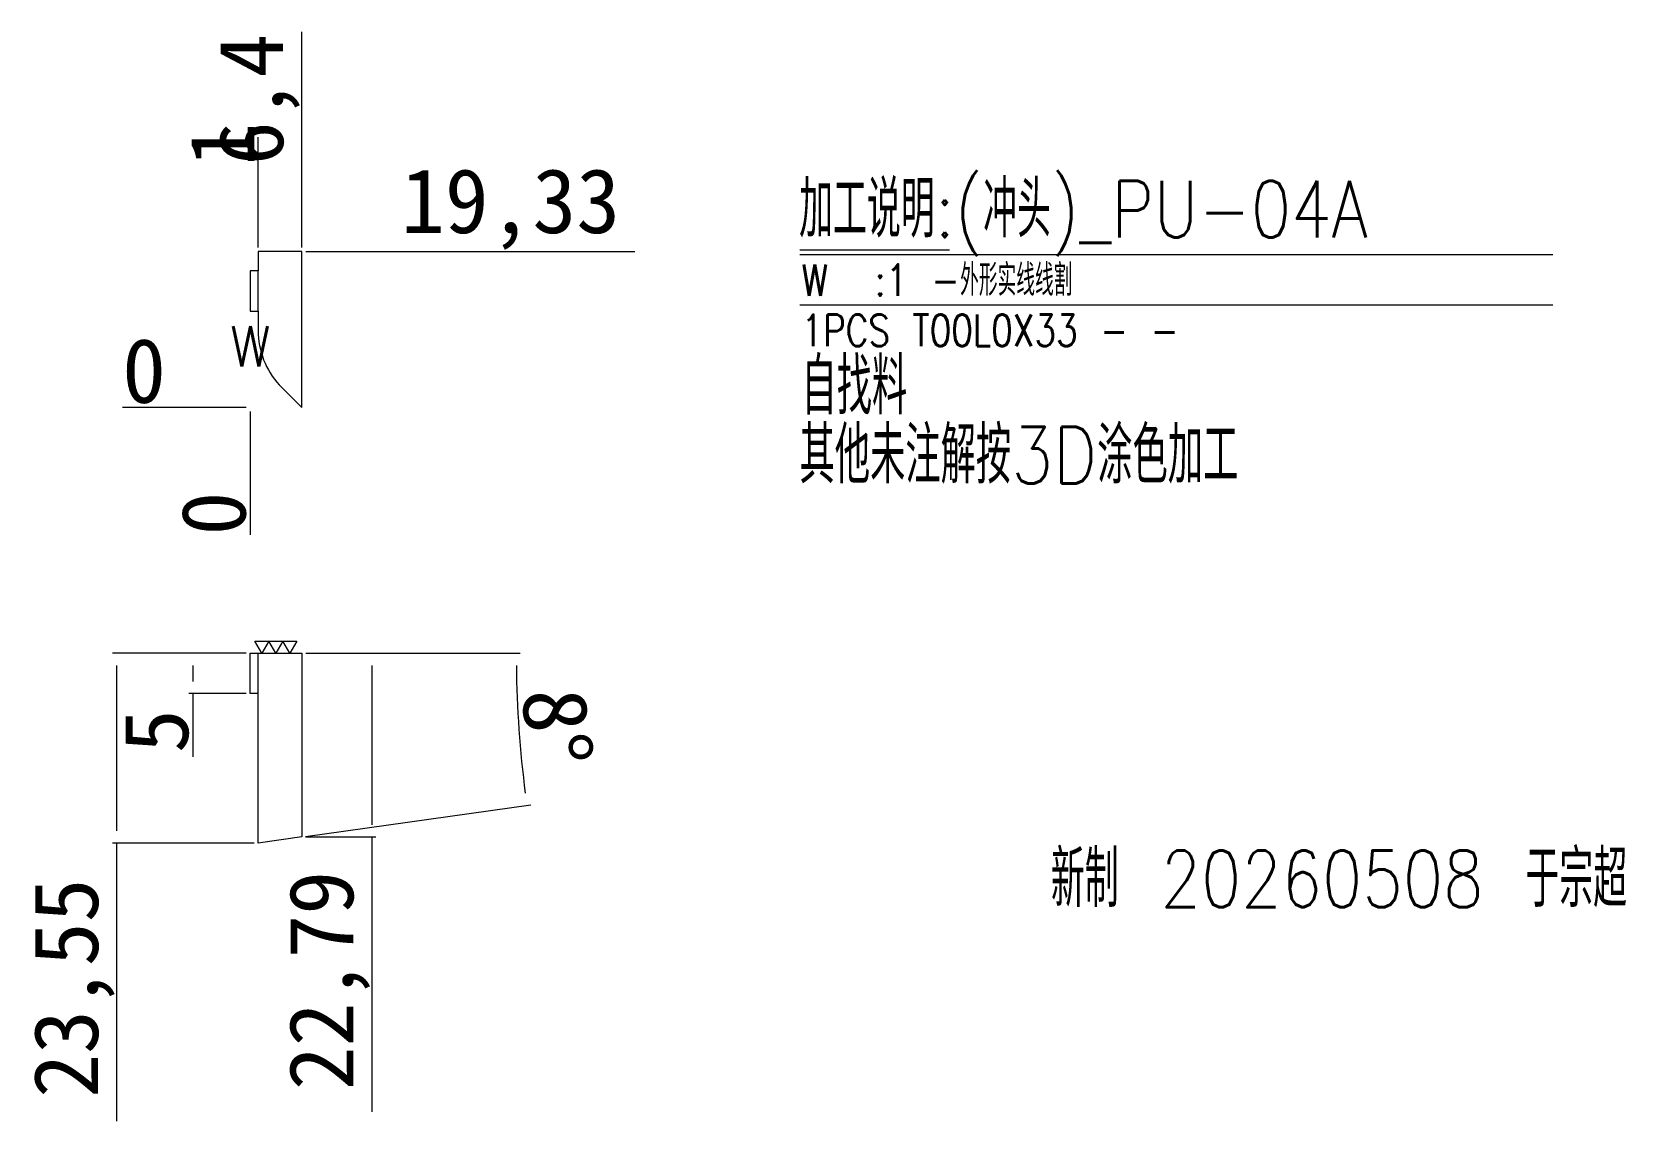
# Model space of a CAD drawing. Header units: millimetres. Extents: x 12627 to 12825, y 55369 to 55504.
import ezdxf

# ---------------------------------------------------------------- set-up
doc = ezdxf.new("R2010")
doc.units = ezdxf.units.MM
doc.layers.add('dim', color=4, linetype='Continuous')
doc.layers.add('PUNCH_W', color=1, linetype='Continuous')
doc.styles.add('_PUG_ERP', font='txt')
doc.styles.add('chinesef_fs', font='txt.shx', dxfattribs={"bigfont": 'gbcbig.shx'})
doc.dimstyles.new('_PUG_ERP', dxfattribs={"dimtxt": 8, "dimasz": 1.5, "dimexe": 0.5, "dimexo": 0.5, "dimgap": 0.5, "dimtad": 1, "dimtxsty": '_PUG_ERP', "dimblk": 'CLOSEDBLANK', "dimcen": 0, "dimclrd": 4, "dimclre": 4, "dimclrt": 3, "dimazin": 3, "dimtfac": 1, "dimtmove": 0, "dimatfit": 3, "dimldrblk": 'CLOSEDBLANK', "dimlwd": 9, "dimlwe": 9})

# ---------------------------------------------------------------- blocks, each defined once
blk = doc.blocks.new('*D733')
at = {"layer": 'Defpoints', "color": 0}
for p in [(12654.42, 55427.14), (12647.29, 55422.14), (12654.42, 55422.14)]:
    blk.add_point(p, dxfattribs=at)
at = {"layer": 'PUNCH_W', "color": 4, "lineweight": 9}
for p, q in [((12653.92, 55427.14), (12646.79, 55427.14)), ((12647.29, 55425.64), (12647.29, 55423.64)), ((12653.92, 55422.14), (12646.79, 55422.14)), ((12647.29, 55422.14), (12647.29, 55414.31))]:
    blk.add_line(p, q, dxfattribs=at)
at = {"layer": 'PUNCH_W', "color": 3, "lineweight": 13, "insert": (12642.79, 55417.48), "char_height": 8, "attachment_point": 5, "rotation": 90, "style": '_PUG_ERP'}
blk.add_mtext('5', dxfattribs=at)
blk = doc.blocks.new('_ClosedBlank')
blk = doc.blocks.new('*D734')
at = {"layer": 'Defpoints', "color": 0}
for p in [(12654.42, 55427.14), (12637.83, 55403.59), (12655.42, 55403.59)]:
    blk.add_point(p, dxfattribs=at)
at = {"layer": 'PUNCH_W', "color": 4, "lineweight": 9}
for p, q in [((12653.92, 55427.14), (12637.33, 55427.14)), ((12637.83, 55425.64), (12637.83, 55405.09)), ((12654.92, 55403.59), (12637.33, 55403.59)), ((12637.83, 55403.59), (12637.83, 55369.09))]:
    blk.add_line(p, q, dxfattribs=at)
at = {"layer": 'PUNCH_W', "color": 3, "lineweight": 13, "insert": (12632.57, 55385.59), "char_height": 8, "attachment_point": 5, "rotation": 90, "style": '_PUG_ERP'}
blk.add_mtext('23,55', dxfattribs=at)
blk = doc.blocks.new('*D735')
at = {"layer": 'Defpoints', "color": 0}
for p in [(12660.82, 55427.14), (12660.82, 55404.35), (12669.53, 55404.35)]:
    blk.add_point(p, dxfattribs=at)
at = {"layer": 'PUNCH_W', "color": 4, "lineweight": 9}
for p, q in [((12661.32, 55427.14), (12670.03, 55427.14)), ((12669.53, 55425.64), (12669.53, 55405.85)), ((12661.32, 55404.35), (12670.03, 55404.35)), ((12669.53, 55404.35), (12669.53, 55370.23))]:
    blk.add_line(p, q, dxfattribs=at)
at = {"layer": 'PUNCH_W', "color": 3, "lineweight": 13, "insert": (12664.26, 55386.54), "char_height": 8, "attachment_point": 5, "rotation": 90, "style": '_PUG_ERP'}
blk.add_mtext('22,79', dxfattribs=at)
blk = doc.blocks.new('*D736')
at = {"layer": 'Defpoints', "color": 0}
for p in [(12654.42, 55427.14), (12660.82, 55427.14), (12687.6, 55420.84), (12660.82, 55404.35), (12655.42, 55403.59)]:
    blk.add_point(p, dxfattribs=at)
at = {"layer": 'PUNCH_W', "color": 4, "lineweight": 9}
for p, q in [((12661.32, 55427.14), (12687.95, 55427.14)), ((12661.31, 55404.42), (12689.27, 55408.35))]:
    blk.add_line(p, q, dxfattribs=at)
blk.add_arc((12822.98, 55427.14), 135.52, 180.6342, 187.3658, dxfattribs=at)
at = {"layer": 'PUNCH_W', "color": 3, "lineweight": 13, "insert": (12692.46, 55418.02), "char_height": 8, "attachment_point": 5, "rotation": 274, "style": '_PUG_ERP'}
blk.add_mtext('8%%d', dxfattribs=at)
blk = doc.blocks.new('*D737')
at = {"layer": 'Defpoints', "color": 0}
for p in [(12660.82, 55476.98), (12670.82, 55476.98), (12654.42, 55457.65)]:
    blk.add_point(p, dxfattribs=at)
at = {"layer": 'PUNCH_W', "color": 4, "lineweight": 9}
for p, q in [((12661.32, 55476.98), (12664.82, 55476.98)), ((12664.82, 55476.98), (12667.82, 55476.98)), ((12667.82, 55476.98), (12702.17, 55476.98))]:
    blk.add_line(p, q, dxfattribs=at)
at = {"layer": 'PUNCH_W', "color": 3, "lineweight": 13, "insert": (12686.75, 55482.24), "char_height": 8, "attachment_point": 5, "style": '_PUG_ERP'}
blk.add_mtext('19,33', dxfattribs=at)
blk = doc.blocks.new('*D738')
at = {"layer": 'Defpoints', "color": 0}
for p in [(12644.42, 55457.65), (12654.42, 55457.65), (12654.42, 55457.65)]:
    blk.add_point(p, dxfattribs=at)
at = {"layer": 'PUNCH_W', "color": 4, "lineweight": 9}
blk.add_line((12653.92, 55457.65), (12638.58, 55457.65), dxfattribs=at)
at = {"layer": 'PUNCH_W', "color": 3, "lineweight": 13, "insert": (12641.25, 55462.15), "char_height": 8, "attachment_point": 5, "style": '_PUG_ERP'}
blk.add_mtext('0', dxfattribs=at)
blk = doc.blocks.new('*D739')
at = {"layer": 'Defpoints', "color": 0}
for p in [(12654.42, 55457.65), (12654.42, 55457.65), (12654.42, 55447.65)]:
    blk.add_point(p, dxfattribs=at)
at = {"layer": 'PUNCH_W', "color": 4, "lineweight": 9}
blk.add_line((12654.42, 55457.15), (12654.42, 55441.82), dxfattribs=at)
at = {"layer": 'PUNCH_W', "color": 3, "lineweight": 13, "insert": (12649.92, 55444.48), "char_height": 8, "attachment_point": 5, "rotation": 90, "style": '_PUG_ERP'}
blk.add_mtext('0', dxfattribs=at)
blk = doc.blocks.new('*D740')
at = {"layer": 'Defpoints', "color": 0}
for p in [(12660.82, 55486.98), (12660.82, 55476.98), (12654.42, 55457.65)]:
    blk.add_point(p, dxfattribs=at)
at = {"layer": 'PUNCH_W', "color": 4, "lineweight": 9}
for p, q in [((12660.82, 55483.98), (12660.82, 55504.24)), ((12660.82, 55480.98), (12660.82, 55483.98)), ((12660.82, 55477.48), (12660.82, 55480.98))]:
    blk.add_line(p, q, dxfattribs=at)
at = {"layer": 'PUNCH_W', "color": 3, "lineweight": 13, "insert": (12655.55, 55495.86), "char_height": 8, "attachment_point": 5, "rotation": 90, "style": '_PUG_ERP'}
blk.add_mtext('6,4', dxfattribs=at)
blk = doc.blocks.new('*D741')
at = {"layer": 'Defpoints', "color": 0}
for p in [(12655.42, 55488.78), (12655.42, 55476.98), (12654.42, 55457.65)]:
    blk.add_point(p, dxfattribs=at)
at = {"layer": 'PUNCH_W', "color": 4, "lineweight": 9}
blk.add_line((12655.42, 55477.48), (12655.42, 55491.18), dxfattribs=at)
at = {"layer": 'PUNCH_W', "color": 3, "lineweight": 13, "insert": (12650.92, 55490.23), "char_height": 8, "attachment_point": 5, "rotation": 90, "style": '_PUG_ERP'}
blk.add_mtext('1', dxfattribs=at)

msp = doc.modelspace()

# ---------------------------------------------------------------- linework, layer by layer
at = {"layer": 'dim', "color": 8, "linetype": 'Continuous', "lineweight": 18}
for p, q in [((12722.657, 55477.212), (12741.232, 55477.212)), ((12722.657, 55476.627), (12816.163, 55476.627)), ((12722.657, 55476.627), (12741.232, 55476.627)), ((12722.657, 55470.387), (12816.163, 55470.387))]:
    msp.add_line(p, q, dxfattribs=at)
at = {"layer": 'PUNCH_W', "color": 253, "lineweight": 13}
for p, q in [((12655.417, 55469.578), (12655.417, 55474.578)), ((12655.417, 55422.144), (12655.417, 55427.144))]:
    msp.add_line(p, q, dxfattribs=at)
at = {"layer": 'PUNCH_W', "color": 1, "lineweight": 13}
msp.add_lwpolyline([(12655.417, 55467.178, 0.1868422), (12658.024, 55460.443), (12660.817, 55457.651), (12660.817, 55476.978), (12655.417, 55476.978), (12655.417, 55474.578), (12654.417, 55474.578), (12654.417, 55469.578), (12655.417, 55469.578)], format="xyb", close=True, dxfattribs=at)
at = {"layer": 'PUNCH_W', "color": 253, "lineweight": 13}
msp.add_lwpolyline([(12660.215, 55428.644), (12659.349, 55427.144), (12658.483, 55428.644), (12657.617, 55427.144), (12656.751, 55428.644), (12655.885, 55427.144), (12655.019, 55428.644), (12660.215, 55428.644)], close=True, dxfattribs=at)
at = {"layer": 'PUNCH_W', "color": 1, "lineweight": 13}
msp.add_lwpolyline([(12655.417, 55403.595), (12655.417, 55422.144), (12654.417, 55422.144), (12654.417, 55427.144), (12660.817, 55427.144), (12660.817, 55404.354)], close=True, dxfattribs=at)

# ---------------------------------------------------------------- texts
at = {"layer": 'dim', "color": 4, "lineweight": 13, "style": 'chinesef_fs'}
for s, height, width, p in [('加工说明:(冲头)_PU-04A', 7.02, 0.8327, (12722.577, 55478.74)), ('1PCS T00L0X33 - - ', 3.9, 0.8021, (12722.863, 55465.256))]:
    msp.add_text(s, height=height, dxfattribs=dict(at, width=width)).set_placement(p)
at = {"layer": 'dim', "color": 1, "lineweight": 13, "style": 'chinesef_fs', "width": 0.8277}
msp.add_text('W  :1 -外形实线线割', height=3.9, dxfattribs=at).set_placement((12722.863, 55471.496))
at = {"layer": 'dim', "color": 4, "lineweight": 13, "style": 'chinesef_fs'}
msp.add_text('W', height=5, dxfattribs=at).set_placement((12651.872, 55462.711))
at = {"layer": 'dim', "color": 21, "lineweight": 13, "style": 'chinesef_fs', "width": 0.8663}
for s, p in [('自找料', (12722.863, 55456.76)), ('其他未注解按3D涂色加工', (12722.626, 55448.209))]:
    msp.add_text(s, height=7.02, dxfattribs=at).set_placement(p)
at = {"layer": 'dim', "color": 6, "lineweight": 13, "style": 'chinesef_fs', "width": 0.8327}
msp.add_text('新制 20260508 于宗超', height=7.02, dxfattribs=at).set_placement((12753.824, 55395.634))

# ---------------------------------------------------------------- dimensions: what is measured, and where the dimension line sits
at = {"layer": 'PUNCH_W', "color": 253, "lineweight": 13}
for feature_location, offset, dtype, origin, picture, middle in [((12660.817, 55476.978), (0, 10), 1, (12654.417, 55457.651), '*D740', (12655.555, 55495.859)), ((12655.417, 55476.978), (0, 11.8), 1, (12654.417, 55457.651), '*D741', (12650.917, 55490.231)), ((12660.817, 55476.978), (10, 0), 0, (12654.417, 55457.651), '*D737', (12686.745, 55482.241)), ((12654.416841107, 55457.650918438), (-10, 0), 0, (12654.416841107, 55457.650918438), '*D738', (12641.25017444, 55462.150918438)), ((12654.416841107, 55457.650918438), (0, -10), 1, (12654.416841107, 55457.650918438), '*D739', (12649.916841107, 55444.484251772))]:
    dim = msp.add_ordinate_dim(feature_location=feature_location, offset=offset, dtype=dtype, origin=origin, dimstyle='_PUG_ERP', dxfattribs=at)
    dim.commit()
    dim.dimension.update_dxf_attribs({"geometry": picture, "text_midpoint": middle})
for base, p1, p2, picture, middle in [((12637.832, 55403.595), (12654.417, 55427.144), (12655.417, 55403.595), '*D734', (12632.57, 55385.595)), ((12647.292, 55422.144), (12654.417, 55427.144), (12654.417, 55422.144), '*D733', (12642.792, 55417.477)), ((12669.526, 55404.354), (12660.817, 55427.144), (12660.817, 55404.354), '*D735', (12664.264, 55386.544))]:
    dim = msp.add_linear_dim(base=base, p1=p1, p2=p2, angle=90, dimstyle='_PUG_ERP', dxfattribs=at)
    dim.commit()
    dim.dimension.update_dxf_attribs({"geometry": picture, "text_midpoint": middle})
dim = msp.add_angular_dim_2l(base=(12687.6, 55420.839), line1=((12660.817, 55404.354), (12655.417, 55403.595)), line2=((12654.417, 55427.144), (12660.817, 55427.144)), dimstyle='_PUG_ERP', dxfattribs=at)
dim.commit()
dim.dimension.update_dxf_attribs({"geometry": '*D736', "text_midpoint": (12692.462, 55418.017)})

doc.saveas('drawing.dxf')
